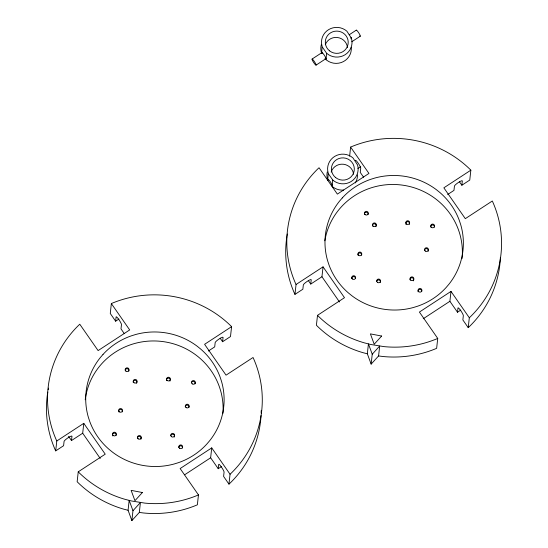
<?xml version="1.0" encoding="UTF-8"?>
<svg xmlns="http://www.w3.org/2000/svg" width="548" height="548" viewBox="0 0 548 548"><rect width="100%" height="100%" fill="white"/><g stroke="black" fill="none" stroke-linecap="round" stroke-linejoin="round"><path stroke-width="0.82" d="M322.382 47.162L326.663 53.314A15.276 14.844 6.3 0 0 344.945 54.834A15.276 14.844 6.3 0 0 351.432 38.196L346.87 31.174A15.276 14.844 6.3 0 0 328.588 29.654A15.276 14.844 6.3 0 0 322.101 46.292L321.697 53.471A15.276 14.844 6.3 0 1 321.409 44.299M351.275 47.238A15.276 14.844 6.3 0 1 343.425 61.595A15.276 14.844 6.3 0 1 326.704 60.205L325.978 59.622L326.663 53.314M328.492 173.908L332.773 180.059A15.276 14.844 6.3 0 0 351.056 181.58A15.276 14.844 6.3 0 0 357.543 164.941L352.981 157.92A15.276 14.844 6.3 0 0 334.698 156.399A15.276 14.844 6.3 0 0 328.204 173.038L327.807 180.217A15.276 14.844 6.3 0 1 327.279 171.949M332.773 180.059L332.088 186.375L332.814 186.957A15.276 14.844 6.3 0 0 343.61 190.074M56.793 440.982L83.782 423.33L82.693 433.221L71.493 440.544L71.966 436.276A4.774 0.863 -34.8 0 0 68.144 437.729A4.774 0.863 -34.8 0 0 64.068 441.441L63.602 445.709L55.704 450.874L56.793 440.982L56.348 440.065A107.415 104.36 6.3 0 1 79.015 324.93L79.775 324.238L98.106 350.59L129.691 329.937L111.36 303.585L112.306 303.154A107.415 104.36 6.3 0 1 230.872 325.916L231.585 326.663L230.496 336.554L222.598 341.719L220.159 338.212M83.782 423.33L105.23 454.169L78.241 471.821L77.152 481.713L77.864 482.459A107.415 104.36 6.3 0 0 123.827 509.188L128.074 510.277L131.876 520.6L139.322 512.435L140.418 502.543L132.972 510.709L131.876 520.6M111.36 303.585L110.271 313.47L115.635 321.183L118.923 319.032M115.635 321.183L116.108 316.915A4.774 0.733 56.8 0 1 118.909 319.642A4.774 0.733 56.8 0 1 121.464 324.622L120.998 328.889L124.321 333.677M128.074 510.277L129.164 500.386L132.972 510.709M261.04 415.562A107.415 104.36 6.3 0 1 229.722 483.446L228.961 484.131L230.05 474.246L211.727 447.894L180.141 468.554L198.465 494.899L197.376 504.79L196.431 505.215A107.415 104.36 6.3 0 1 143.679 512.996L139.322 512.435M222.598 341.719L223.07 337.445A4.774 0.863 -34.8 0 0 219.248 338.904A4.774 0.863 -34.8 0 0 215.172 342.61L214.706 346.884L208.404 351.001M221.529 466.56L218.234 468.711L210.638 457.786L211.727 447.894M218.234 468.711L218.707 464.444A4.774 0.733 56.8 0 1 221.515 467.177A4.774 0.733 56.8 0 1 224.07 472.15L223.598 476.424L228.961 484.131M296.057 284.494L323.046 266.849L321.95 276.733L310.757 284.056L311.23 279.788A4.774 0.863 -34.8 0 0 307.407 281.247A4.774 0.863 -34.8 0 0 303.332 284.953L302.859 289.221L294.968 294.386L296.057 284.494L295.612 283.576A107.415 104.36 6.3 0 1 318.278 168.442L319.039 167.757L337.363 194.108L368.948 173.449L350.624 147.097L351.569 146.672A107.415 104.36 6.3 0 1 470.136 169.435L470.848 170.175L469.759 180.066L461.861 185.231L459.423 181.724M323.046 266.849L344.493 297.687L317.504 315.34L316.415 325.224L317.128 325.971A107.415 104.36 6.3 0 0 363.084 352.7L367.338 353.789L371.14 364.112L378.586 355.947L379.675 346.062L372.236 354.227L371.14 364.112M349.624 156.159L350.624 147.097M367.338 353.789L368.427 343.897L372.236 354.227M500.379 257.444A107.415 104.36 6.3 0 1 468.985 326.957L468.225 327.649L469.314 317.758L450.99 291.406L419.405 312.065L437.729 338.417L436.64 348.309L435.694 348.734A107.415 104.36 6.3 0 1 382.936 356.508L378.586 355.947M461.861 185.231L462.334 180.963A4.774 0.863 -34.8 0 0 458.505 182.416A4.774 0.863 -34.8 0 0 454.436 186.121L453.963 190.396L447.668 194.513M460.786 310.079L457.498 312.23L449.894 301.297L450.99 291.406M457.498 312.23L457.97 307.955A4.774 0.733 56.8 0 1 460.772 310.689A4.774 0.733 56.8 0 1 463.334 315.669L462.861 319.936L468.225 327.649M350.973 38.894L351.145 37.326M230.05 474.246L230.818 473.554A107.415 104.36 6.3 0 0 253.477 358.426L253.032 357.502L226.05 375.154L204.596 344.315L231.585 326.663M469.314 317.758L470.074 317.066A107.415 104.36 6.3 0 0 492.741 201.938L492.296 201.013L465.307 218.666L443.859 187.827L470.848 170.175M312.072 59.061L321.95 52.601M349.24 34.75L356.296 30.14M316.045 65.137A3.631 0.555 56.8 0 0 313.477 60.328A3.631 0.555 56.8 0 0 312.655 60.828A3.631 0.555 56.8 0 0 316.045 65.137L325.916 58.677M351.802 41.751L360.262 36.216M357.913 168.496L360.728 166.654M184.662 474.767L210.638 457.786M423.227 318.744L449.894 301.297M437.729 338.417L436.783 338.842A107.415 104.36 6.3 0 1 384.032 346.624L370.715 344.487L364.18 342.808A107.415 104.36 6.3 0 1 318.217 316.08L317.504 315.34M198.465 494.899L197.52 495.33A107.415 104.36 6.3 0 1 144.768 503.105L131.452 500.968L124.917 499.297A107.415 104.36 6.3 0 1 78.96 472.568L78.241 471.821M325.026 58.259L325.978 59.622M363.584 177.189L360.255 172.408L360.728 168.133A4.774 0.733 56.8 0 0 358.173 163.16A4.774 0.733 56.8 0 0 355.364 160.427M321.95 276.733L339.5 301.969M308.319 280.555L310.757 284.056M82.693 433.221L100.243 458.457M68.569 436.338L71.493 440.544M294.968 294.386L294.523 293.468A107.415 104.36 6.3 0 1 286.905 236.435M55.704 450.874L55.259 449.949A107.415 104.36 6.3 0 1 47.772 392.115M85.221 399.773A69.226 67.253 6.3 0 1 160.461 341.294A69.226 67.253 6.3 0 1 222.954 413.329M48.197 389.69A107.415 104.36 6.3 0 1 48.519 388.08M261.197 410.651A107.415 104.36 6.3 0 1 261.149 413.11M125.15 370.167A1.911 1.856 6.3 0 1 127.547 368.804A1.911 1.856 6.3 0 1 128.807 371.222M191.471 382.778A1.911 1.856 6.3 0 1 193.841 381.531A1.911 1.856 6.3 0 1 195.136 383.84M178.73 447.497A1.911 1.856 6.3 0 1 180.874 445.839A1.911 1.856 6.3 0 1 182.518 447.983M112.436 434.886A1.911 1.856 6.3 0 1 114.58 433.119A1.911 1.856 6.3 0 1 116.203 435.372M112.696 435.886A1.911 1.856 6.3 0 1 112.587 435.681M133.15 382.196A1.911 1.856 6.3 0 1 135.356 380.319A1.911 1.856 6.3 0 1 136.849 382.792M136.699 383.107A1.911 1.856 6.3 0 1 136.562 383.299M170.14 380.696A1.911 1.856 6.3 0 1 169.907 381.1M166.592 380.641A1.911 1.856 6.3 0 1 168.037 378.154A1.911 1.856 6.3 0 1 170.284 380.017M185.238 406.863A1.911 1.856 6.3 0 1 187.423 405.136A1.911 1.856 6.3 0 1 188.998 407.424M170.702 435.811A1.911 1.856 6.3 0 1 173.237 434.372A1.911 1.856 6.3 0 1 174.23 437.071M137.418 438.708A1.911 1.856 6.3 0 1 139.535 436.441A1.911 1.856 6.3 0 1 140.932 439.201M118.649 410.842A1.911 1.856 6.3 0 1 121.019 409.514A1.911 1.856 6.3 0 1 122.327 411.863M118.697 411.877A1.911 1.856 6.3 0 1 118.635 411.651M325.293 44.696A11.46 11.131 6.3 0 1 347.473 47.56M322.101 53.485A3.631 0.555 56.8 0 1 322.882 53.307A3.631 0.555 56.8 0 1 325.587 57.41A3.631 0.555 56.8 0 1 325.259 58.266M356.248 30.38A3.631 0.555 56.8 0 1 358.94 33.175A3.631 0.555 56.8 0 1 359.789 35.976M357.447 174.915A15.276 14.844 6.3 0 1 355.323 182.929M331.184 172.106A11.46 11.131 6.3 0 1 353.583 174.312M328.115 179.977A3.631 0.555 56.8 0 1 330.074 181.443A3.631 0.555 56.8 0 1 331.951 185.436M324.841 240.778A69.226 67.253 6.3 0 1 401.883 185.06A69.226 67.253 6.3 0 1 462.074 258.526M364.413 214.487A1.911 1.856 6.3 0 1 366.276 212.24A1.911 1.856 6.3 0 1 368.14 214.515M287.036 235.626A107.415 104.36 6.3 0 1 287.31 234.01M430.68 227.098A1.911 1.856 6.3 0 1 432.571 224.968A1.911 1.856 6.3 0 1 434.454 227.125M418.097 291.81A1.911 1.856 6.3 0 1 419.597 289.358A1.911 1.856 6.3 0 1 421.802 291.269M351.7 278.631A1.911 1.856 6.3 0 1 353.604 276.61A1.911 1.856 6.3 0 1 355.501 278.658M376.202 225.968A1.911 1.856 6.3 0 1 375.962 226.619M372.455 226.057A1.911 1.856 6.3 0 1 374.017 223.824A1.911 1.856 6.3 0 1 376.216 225.502M405.794 223.009A1.911 1.856 6.3 0 1 408.356 221.789A1.911 1.856 6.3 0 1 409.301 224.42M405.952 224.365A1.911 1.856 6.3 0 1 405.78 223.933M428.255 250.936A1.911 1.856 6.3 0 1 428.139 251.265M424.508 250.724A1.911 1.856 6.3 0 1 426.385 248.628A1.911 1.856 6.3 0 1 428.296 250.71M409.952 279.795A1.911 1.856 6.3 0 1 412.089 277.788A1.911 1.856 6.3 0 1 413.644 280.268M413.493 280.583A1.911 1.856 6.3 0 1 413.281 280.864M376.661 281.412A1.911 1.856 6.3 0 1 379.086 280.021A1.911 1.856 6.3 0 1 380.298 282.508M357.878 255.046A1.911 1.856 6.3 0 1 359.81 252.95A1.911 1.856 6.3 0 1 361.646 255.149M103.024 354.412L100.25 357.652A69.226 67.253 6.3 0 0 88.454 417.583L89.797 421.611A69.226 67.253 6.3 0 0 109.134 449.408L112.484 452.127A69.226 67.253 6.3 0 0 174.196 463.971L178.333 462.697A69.226 67.253 6.3 0 0 206.808 444.072L209.576 440.832A69.226 67.253 6.3 0 0 221.378 380.908L220.036 376.873A69.226 67.253 6.3 0 0 200.698 349.076L197.349 346.357A69.226 67.253 6.3 0 0 135.637 334.513L131.499 335.794A69.226 67.253 6.3 0 0 103.024 354.412M342.288 197.931L339.513 201.164A69.226 67.253 6.3 0 0 327.718 261.095L329.06 265.122A69.226 67.253 6.3 0 0 348.391 292.927L351.741 295.639A69.226 67.253 6.3 0 0 413.459 307.49L417.59 306.209A69.226 67.253 6.3 0 0 446.065 287.584L448.839 284.344A69.226 67.253 6.3 0 0 460.635 224.42L459.293 220.392A69.226 67.253 6.3 0 0 439.962 192.588L436.612 189.875A69.226 67.253 6.3 0 0 374.894 178.025L370.763 179.306A69.226 67.253 6.3 0 0 342.288 197.931M142.391 492.529L134.945 500.694L131.136 490.371L142.391 492.529M381.648 336.047L374.202 344.213L370.4 333.883L381.648 336.047M125.91 371.119A1.911 1.856 6.3 0 0 128.999 369.989A1.911 1.856 6.3 0 0 126.43 367.948A1.911 1.856 6.3 0 0 125.91 371.119M192.204 383.847A1.911 1.856 6.3 0 0 195.294 382.716A1.911 1.856 6.3 0 0 192.725 380.675A1.911 1.856 6.3 0 0 192.204 383.847M179.532 448.216A1.911 1.856 6.3 0 0 182.621 447.086A1.911 1.856 6.3 0 0 180.052 445.045A1.911 1.856 6.3 0 0 179.532 448.216M113.237 435.489A1.911 1.856 6.3 0 0 116.327 434.359A1.911 1.856 6.3 0 0 113.758 432.317A1.911 1.856 6.3 0 0 113.237 435.489M167.304 380.545A1.911 1.856 6.3 0 0 170.366 379.353A1.911 1.856 6.3 0 0 167.757 377.367A1.911 1.856 6.3 0 0 167.304 380.545M133.952 382.682A1.911 1.856 6.3 0 0 137.041 381.552A1.911 1.856 6.3 0 0 134.472 379.511A1.911 1.856 6.3 0 0 133.952 382.682M119.464 411.877A1.911 1.856 6.3 0 0 122.499 410.623A1.911 1.856 6.3 0 0 119.848 408.685A1.911 1.856 6.3 0 0 119.464 411.877M138.199 438.838A1.911 1.856 6.3 0 0 141.261 437.647A1.911 1.856 6.3 0 0 138.651 435.66A1.911 1.856 6.3 0 0 138.199 438.838M171.49 436.653A1.911 1.856 6.3 0 0 174.572 435.523A1.911 1.856 6.3 0 0 172.004 433.482A1.911 1.856 6.3 0 0 171.49 436.653M186.101 407.554A1.911 1.856 6.3 0 0 189.135 406.294A1.911 1.856 6.3 0 0 186.484 404.362A1.911 1.856 6.3 0 0 186.101 407.554M329.554 50.848A11.46 11.131 6.3 0 0 348.076 44.059A11.46 11.131 6.3 0 0 332.663 31.818A11.46 11.131 6.3 0 0 329.554 50.848M335.664 177.6A11.46 11.131 6.3 0 0 354.186 170.805A11.46 11.131 6.3 0 0 338.774 158.571A11.46 11.131 6.3 0 0 335.664 177.6M365.174 214.631A1.911 1.856 6.3 0 0 368.263 213.501A1.911 1.856 6.3 0 0 365.694 211.46A1.911 1.856 6.3 0 0 365.174 214.631M431.461 227.358A1.911 1.856 6.3 0 0 434.55 226.228A1.911 1.856 6.3 0 0 431.982 224.187A1.911 1.856 6.3 0 0 431.461 227.358M418.788 291.728A1.911 1.856 6.3 0 0 421.878 290.598A1.911 1.856 6.3 0 0 419.309 288.556A1.911 1.856 6.3 0 0 418.788 291.728M352.501 279.007A1.911 1.856 6.3 0 0 355.59 277.87A1.911 1.856 6.3 0 0 353.022 275.836A1.911 1.856 6.3 0 0 352.501 279.007M406.568 224.057A1.911 1.856 6.3 0 0 409.623 222.865A1.911 1.856 6.3 0 0 407.013 220.878A1.911 1.856 6.3 0 0 406.568 224.057M373.215 226.201A1.911 1.856 6.3 0 0 376.305 225.064A1.911 1.856 6.3 0 0 373.736 223.029A1.911 1.856 6.3 0 0 373.215 226.201M358.728 255.389A1.911 1.856 6.3 0 0 361.762 254.135A1.911 1.856 6.3 0 0 359.111 252.203A1.911 1.856 6.3 0 0 358.728 255.389M377.462 282.35A1.911 1.856 6.3 0 0 380.524 281.158A1.911 1.856 6.3 0 0 377.915 279.172A1.911 1.856 6.3 0 0 377.462 282.35M410.747 280.165A1.911 1.856 6.3 0 0 413.836 279.035A1.911 1.856 6.3 0 0 411.267 276.993A1.911 1.856 6.3 0 0 410.747 280.165M425.364 251.066A1.911 1.856 6.3 0 0 428.399 249.813A1.911 1.856 6.3 0 0 425.748 247.874A1.911 1.856 6.3 0 0 425.364 251.066"/></g></svg>
